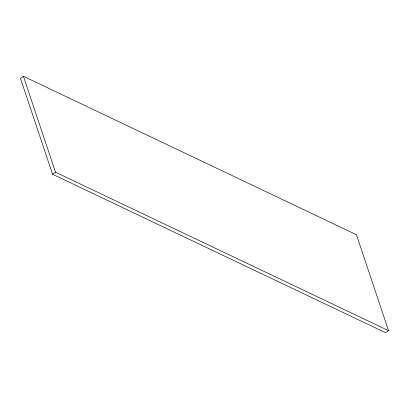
<?xml version="1.0" encoding="UTF-8"?>
<svg xmlns="http://www.w3.org/2000/svg" width="409" height="409" viewBox="0 0 409 409"><rect width="100%" height="100%" fill="white"/><g stroke="black" fill="none" stroke-linecap="round" stroke-linejoin="round"><path stroke-width="0.61" d="M23.431 76.299L20.45 78.349L52.541 174.26L385.569 332.701L388.55 330.651L356.459 234.74L23.431 76.299L55.522 172.209L388.55 330.651M52.541 174.26L55.522 172.209"/></g></svg>
